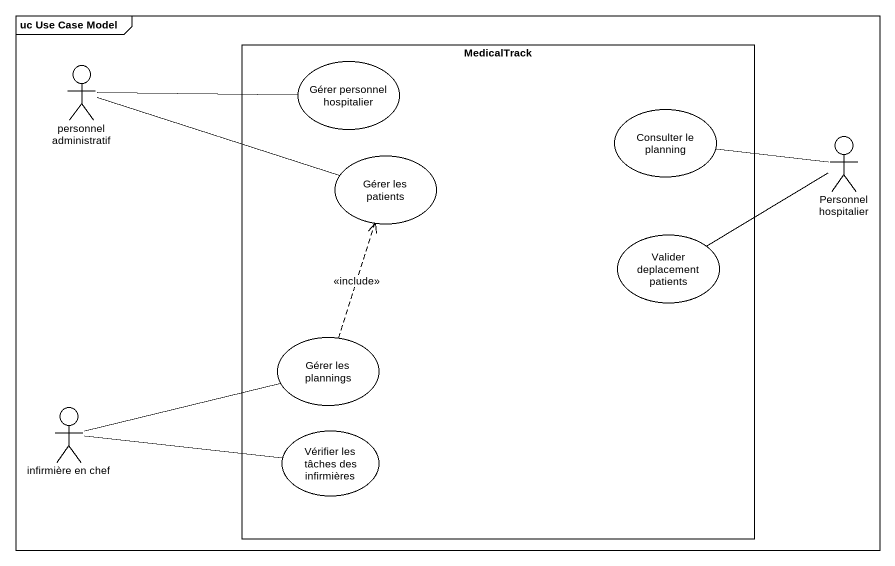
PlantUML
@startuml
mainframe uc Use Case Model
rectangle MedicalTrack {
  usecase "Gérer personnel hospitalier" as Gérer_personnel_hospitalier
  usecase "Consulter le planning" as Consulter_le_planning
  usecase "Gérer les patients" as Gérer_les_patients
  usecase "Valider deplacement patients" as Valider_deplacement_patients
  usecase "Gérer les plannings" as Gérer_les_plannings
  usecase "Vérifier les tâches des infirmières" as Vérifier_les_tâches_des
}
actor "personnel administratif" as personnel_administratif
actor "Personnel hospitalier" as Personnel_hospitalier
actor "infirmière en chef" as infirmière_en_chef
personnel_administratif -right- Gérer_personnel_hospitalier
personnel_administratif -right- Gérer_les_patients
Consulter_le_planning -right- Personnel_hospitalier
Valider_deplacement_patients -right- Personnel_hospitalier
Gérer_les_plannings .up.> Gérer_les_patients : <<include>>
infirmière_en_chef -right- Gérer_les_plannings
Vérifier_les_tâches_des -left- infirmière_en_chef
@enduml
